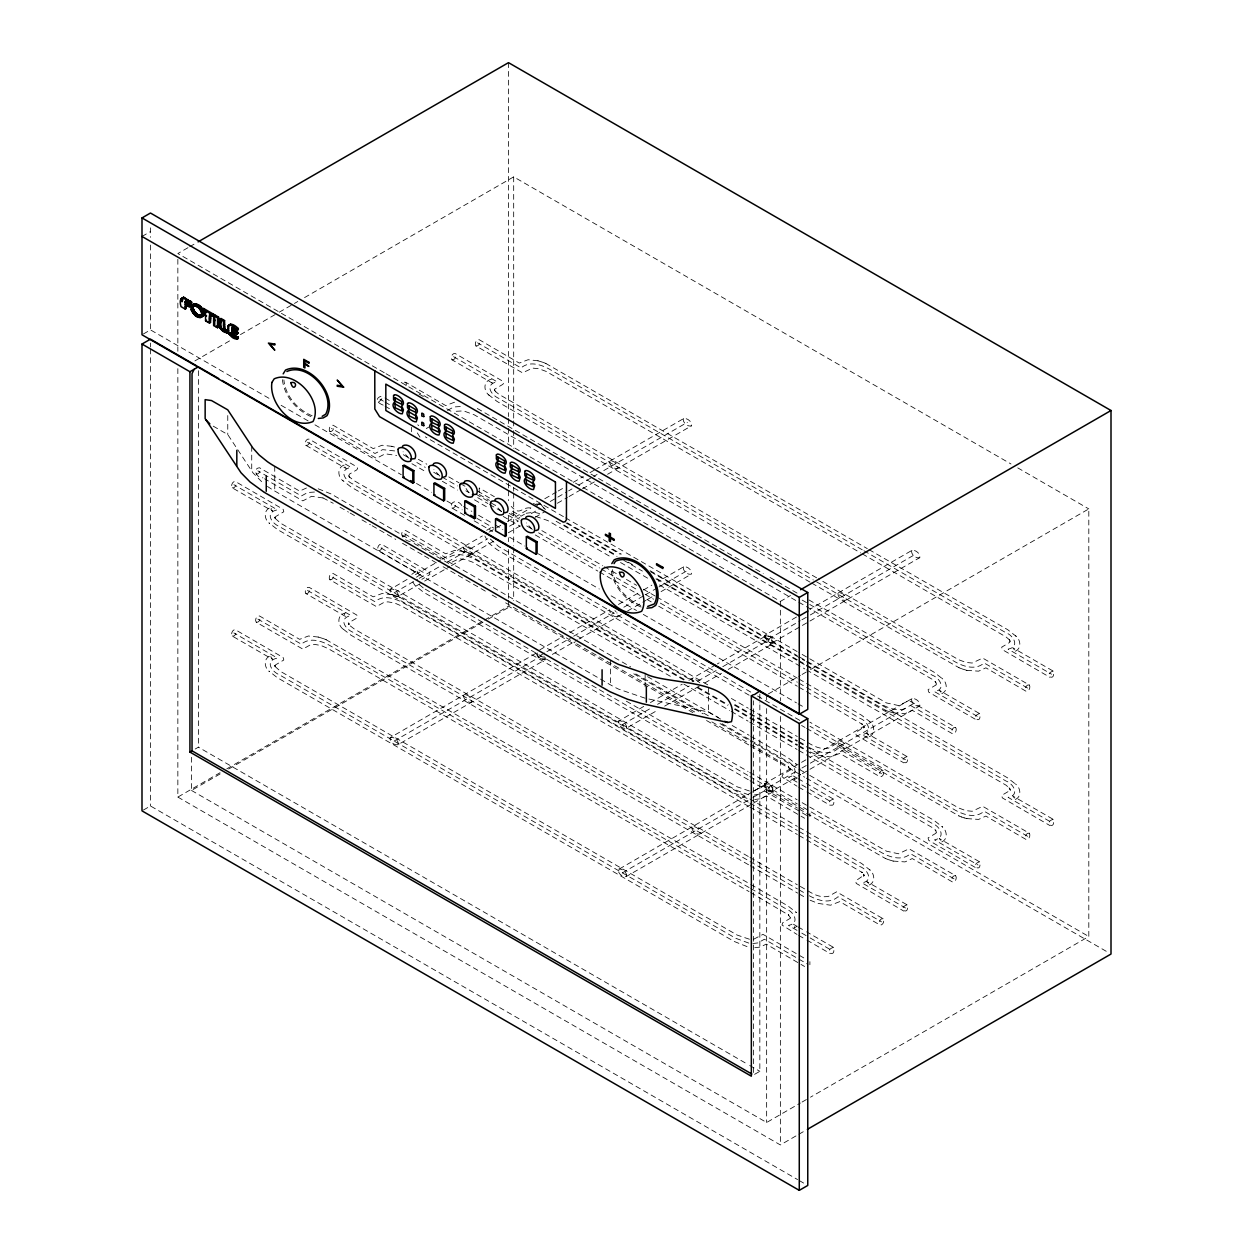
<?xml version="1.0" encoding="UTF-8"?>
<svg xmlns="http://www.w3.org/2000/svg" width="1253" height="1253" viewBox="0 0 1253 1253"><rect width="100%" height="100%" fill="white"/><g stroke="black" fill="none" stroke-linecap="round" stroke-linejoin="round"><path stroke-width="0.75" stroke-dasharray="5 3.75" d="M537.13 652.829L537.568 655.429L540.2 658.389M411.344 427.336L411.564 431.737M405.972 385.72C407.82 382.463 403.497 380.442 402.354 384.076M809.892 816.502L809.892 813.416M809.892 964.732L809.892 961.646M479.21 492.304L479.21 487.95L494.371 496.689M411.798 574.36L417.719 569.943L417.061 572.167L418.768 573.858L378.359 550.537C376.573 548.454 378.704 543.426 381.617 544.288L429.231 571.994L429.904 574.454L421.838 579.356M416.45 577.179L423.483 572.511L379.988 547.404M407.084 579.434L389.918 589.599C389.605 593.358 394.194 597.352 397.874 596.538L422.981 582.05M397.874 596.538L398.313 596.036C398.642 592.262 394.037 588.284 390.356 589.098M536.002 504.051L540.2 504.192L545.525 509.454M537.13 504.599L539.15 503.894M535.892 653.314L389.918 737.829C389.605 741.604 394.194 745.582 397.874 744.768L545.102 659.783L545.525 657.684M683.652 418.565L683.214 419.066C682.901 422.841 687.49 426.819 691.186 426.004L691.625 425.503C691.938 421.744 687.349 417.75 683.652 418.565L596.663 468.794M397.874 744.768L398.313 744.282C398.642 740.507 394.037 736.513 390.356 737.344M683.652 566.81L683.214 567.296C682.901 571.07 687.49 575.049 691.186 574.234L691.625 573.749C691.938 569.974 687.349 565.996 683.652 566.81L658.561 581.298M643.744 706.41L618.215 721.399C617.901 725.174 622.49 729.152 626.171 728.338L657.966 709.997M626.171 728.338L626.61 727.852C626.923 724.077 622.334 720.083 618.653 720.898M796.516 617.009L764.737 635.365L765.426 639.5L770.752 643.259M765.865 635.913L765.426 637.996L767.447 641.05L771.801 643.556L773.821 642.852C774.166 639.093 769.514 635.083 765.865 635.913L717.342 663.918M770.673 643.008L772.85 641.599L769.624 636.759M752.473 791.88L618.215 869.629C617.901 873.404 622.49 877.398 626.171 876.583L751.643 804.144M911.949 550.38L911.511 550.866C911.197 554.64 915.786 558.619 919.483 557.804L919.921 557.319C920.235 553.544 915.645 549.55 911.949 550.38L809.908 609.287M626.171 876.583L626.61 876.082C626.923 872.307 622.334 868.329 618.653 869.143M764.737 783.611L764.299 784.096C764.048 788.341 769.42 792.256 773.399 791.583L773.821 791.097C774.072 786.853 768.7 782.937 764.737 783.611L799.868 763.328M772.271 791.035L772.694 790.549C773.07 787.26 769.232 783.203 765.865 784.143L765.426 784.644C765.05 787.933 768.903 791.99 772.271 791.035L800.698 774.62M911.949 698.61L911.511 699.111C911.197 702.87 915.786 706.864 919.483 706.05L919.921 705.549C920.235 701.774 915.645 697.796 911.949 698.61L809.908 757.532M486.697 530.301L491.333 527.45L490.659 529.674L492.382 531.366L472.177 519.697M141.996 236.457L150.47 231.554M187.981 247.702L177.848 253.545L384.342 372.752M189.657 246.731L196.408 242.831M143.406 333.971L150.47 329.884L270.946 399.441M194.904 360.911L232.009 339.485M240.435 334.614L277.555 313.187M279.231 312.216L292.732 304.432M294.424 303.445L297.791 301.503M304.542 297.603L513.683 176.861L1010.999 463.986M447.462 410.436L453.696 406.99L460.556 406.505M426.271 428.557L429.231 426.85M544.804 498.725L556.52 491.975M558.18 491.004L563.208 488.106M573.247 482.311L583.287 476.516M589.975 472.647L594.987 469.75M415.448 574.61L440.539 560.122M442.215 559.151L482.358 535.971M489.046 532.118L500.761 525.352M507.449 521.483L530.88 507.966M524.443 514.231L521.076 516.173L511.036 510.378M550.239 501.482L566.967 491.818M568.643 490.863L571.994 488.921M578.682 485.068L592.058 477.346M593.734 476.375L597.086 474.448M603.774 470.58L687.427 422.292M394.115 592.81L417.531 579.293M419.207 578.322L440.962 565.776M447.65 561.908L487.793 538.727M509.548 526.182L517.912 521.342M531.288 513.62L539.651 508.796M557.35 503.267L567.39 497.472M569.066 496.517L580.781 489.751M582.441 488.78L597.509 480.087M607.548 474.292L691.186 426.004M424.642 581.079L449.749 566.591M451.409 565.636L494.904 540.513M508.295 532.791L523.347 524.099M535.062 517.332L545.102 511.537M195.217 749.012L198.397 747.18L747.994 1064.486M143.406 810.049L150.47 805.977L797.597 1179.59M177.848 368.664L177.848 797.08L220.027 772.725M226.777 768.841L508.499 606.186L692.972 712.691M191.521 757.266L191.521 790.455L220.199 773.9M228.641 769.029L486.697 620.031M488.388 619.06L510.316 606.405M539.792 649.868L563.208 636.352M569.896 632.483L609.616 609.788C609.287 613.563 613.892 617.557 617.572 616.742L616.883 612.607M618.418 604.479L641.834 590.946M643.509 589.991L651.873 585.151M540.2 655.523L545.227 652.625M546.903 651.654L571.994 637.166M573.67 636.195L613.813 613.015M623.853 607.219L643.917 595.629M645.593 594.674L657.308 587.908M658.984 586.937L687.427 570.522M394.115 741.056L541.327 656.055M552.338 654.411L577.429 639.923M579.105 638.952L625.936 611.903M627.612 610.947L646.015 600.312M647.691 599.357L654.379 595.488M661.067 591.62L691.186 574.234M386.034 373.723L780.368 601.409L790.486 595.551M650.432 702.557L682.212 684.201M688.915 680.332L715.667 664.889M768.496 639.077L800.291 620.736M801.951 619.765L808.655 615.912M810.331 614.941L915.708 554.092M622.412 724.626L650.855 708.196M657.543 704.343L689.322 685.986M697.686 681.162L716.089 670.543M722.793 666.674L769.624 639.625M772.271 642.805L800.698 626.39M802.374 625.419L919.483 557.804M664.654 706.128L699.785 685.845M704.797 682.948L721.54 673.284M728.228 669.431L773.399 643.353M768.34 693.927L800.385 675.43M802.077 674.459L808.827 670.559M810.503 669.588L1088.81 508.906L1088.81 936.508L810.503 1097.174M801.544 762.357L808.232 758.488M754.149 790.909L765.865 784.143M768.496 787.323L800.291 768.966M801.951 768.011L808.655 764.142M810.331 763.171L915.708 702.322M622.412 872.855L751.22 798.49M752.896 797.519L769.624 787.871M802.374 773.649L919.483 706.05M753.319 803.173L773.399 791.583M797.284 777.925L794.167 779.726L794.825 777.502L793.102 775.811L796.469 777.753M797.284 926.155L794.167 927.956L794.825 925.732L793.102 924.041L796.469 925.983M759.835 704.875L759.835 1071.315L753.476 1074.98L753.476 700.74M191.521 790.455L766.648 1122.5L800.385 1103.032M802.077 1102.045L808.827 1098.161M177.848 797.08L780.368 1144.944L797.237 1135.202M798.928 1134.231L805.679 1130.331M456.217 411.266L463.688 410.906L474.26 414.837L797.112 601.236M526.119 513.26L534.17 512.242L542.956 514.388M905.042 708.618C897.305 711.626 888.706 708.07 881.767 704.484L798.913 656.635M758.958 794.151L752.881 795.31M545.102 659.783L540.2 658.608M764.737 635.365L769.624 636.54M306.468 487.997L299.608 491.098L259.512 467.745C252.245 468.371 256.285 478.176 262.911 477.832M753.789 790.909L762.967 786.101L804.536 810.111M753.789 939.155L762.967 934.346L804.536 958.341M454.526 402.213L445.692 405.565L405.612 382.196M530.332 507.919C520.919 506.979 520.261 516.361 511.208 506.416M754.745 799.492L760.618 798.756L766.194 795.874L804.598 818.256M752.881 943.54L757.767 942.929L764.424 939.233L807.903 964.34M754.745 947.738L760.618 947.002L766.194 944.104L804.598 966.502M314.472 492.037L307.611 492.523L301.378 495.969L257.883 470.862M535.626 516.408L547.859 520.575L612.106 557.663M749.451 791.003L737.203 786.837L280.813 523.347L274.767 518.022L274.908 517.238L275.237 518.836L275.472 516.69L283.804 511.757L283.147 509.298L235.533 481.591C232.619 480.729 230.489 485.741 232.275 487.84L272.684 511.161L270.961 509.47L271.635 507.246C263.24 509.078 263.725 519.196 269.614 523.503M749.451 939.233L737.203 935.083L280.813 671.577L274.767 666.251L274.908 665.468L275.237 667.082L275.472 664.936L283.804 660.002L283.147 657.527L235.533 629.82C232.619 628.975 230.489 633.987 232.275 636.07L272.684 659.407L270.742 656.87L271.635 655.491C263.24 657.308 263.725 667.426 269.614 671.733M538.054 360.801L528.139 359.721L519.29 363.072L479.21 339.704C476.297 338.843 474.167 343.87 475.952 345.953L522.517 372.83L532.588 368.1L538.868 368.742L546.12 371.405L860.576 552.886M391.97 446.334L382.055 445.254L373.206 448.605L333.126 425.237C330.212 424.391 328.082 429.403 329.868 431.486L376.433 458.363L385.188 453.805L396.637 455.45M464.44 551.539L454.526 550.459L445.692 553.795L405.612 530.442C396.982 531.883 404.327 541.609 410.671 541.484M966.721 670.339L978.609 671.169L985.892 667.833L1025.972 691.202C1028.885 692.048 1031.015 687.036 1029.23 684.952L982.665 658.076L972.187 663.041L965.891 662.398L958.655 659.736L818.303 578.776M391.97 594.58L382.055 593.499L373.206 596.835L333.126 573.482C330.212 572.621 328.082 577.633 329.868 579.732L376.433 606.609L384.06 602.333L387.944 601.847L394.742 603.053L401.774 606.107L748.292 806.18M893.107 712.832L904.995 713.662L912.278 710.326L952.358 733.694C955.272 734.556 957.402 729.528 955.616 727.445L909.051 700.568L898.573 705.549L886.529 702.949L798.787 652.5M318.356 637.072L308.442 635.991L299.608 639.343L259.512 615.975C256.614 615.113 254.484 620.141 256.27 622.224L302.819 649.101L310.446 644.825L314.346 644.34L321.144 645.546L328.176 648.615L749.059 891.603M966.721 818.585L978.609 819.415L985.892 816.079L1025.972 839.432C1028.885 840.293 1031.015 835.281 1029.23 833.182L982.665 806.305L972.187 811.286L965.891 810.644L958.655 807.981L809.845 722.135M748.808 794.872L735.683 790.016L279.09 526.401C271.478 523.127 264.54 512.508 277.383 509.814L233.904 484.707M893.107 861.077L904.995 861.907L912.278 858.571L952.358 881.924C955.272 882.785 957.402 877.773 955.616 875.69L909.051 848.798L898.573 853.779L886.529 851.194L798.787 800.745M748.808 943.102L735.683 938.262L279.09 674.647C271.478 671.373 264.54 660.754 277.383 658.06L233.904 632.953M648.866 699.017L708.399 712.049L721.336 719.52M394.491 447.039L391.797 446.287M394.491 595.269L397.185 596.193M810.127 751.972L818.115 755.183M961.49 816.956L964.199 817.88M810.127 900.218L818.115 903.413M645.138 698.203L618.59 689.134A111.063 64.122 0 0 1 610.556 684.921L274.736 491.035A111.063 64.122 0 0 1 267.437 486.399M747.023 798.38L734.164 793.196L277.367 529.471L268.941 522.846M747.023 946.61L734.164 941.442L277.367 677.716L268.941 671.075M537.882 360.754L543.285 362.415M394.617 450.923L382.635 449.655L374.976 453.476L331.497 428.369M318.184 488.795L331.215 494.011L630.682 666.894M966.893 670.386L961.49 668.726M464.268 551.492L469.671 553.153M893.279 712.879L887.876 711.218M391.797 594.533L394.523 595.285M818.068 755.167L830.551 756.953L839.792 753.382L879.888 776.735C882.785 777.596 884.916 772.568 883.13 770.485L836.581 743.609L828.531 748.119C817.05 750.312 809.093 742.716 798.975 737.516M318.184 637.025L323.587 638.685M964.152 817.864L966.893 818.616M893.279 861.124L887.876 859.464M818.068 903.413L830.551 905.199L839.792 901.612L879.888 924.965C882.785 925.826 884.916 920.814 883.13 918.731L836.581 891.838L828.531 896.365C816.831 898.464 809.422 891.087 798.975 885.746M323.023 497.958L311.59 496.298L302.819 500.871L264.571 478.787M545.728 363.401L867.295 548.626M811.74 583.115L959.046 667.739M799.038 660.77L885.432 710.232M472.115 554.139L693.864 681.742M806.666 728.416L959.046 815.985M399.644 597.18L748.276 798.036M799.038 809.015L885.432 858.477M326.031 639.672L749.106 883.506M543.191 362.383L545.963 363.495M958.811 667.645L961.584 668.757M885.213 710.153L887.985 711.265M469.577 553.106L472.35 554.218M322.929 497.911L333.235 503.299M958.811 815.891L961.584 817.003M397.091 596.146L399.864 597.258M885.213 858.383L887.985 859.495M323.493 638.654L326.266 639.766M475.952 345.953C478.865 346.815 480.995 341.787 479.21 339.704M816.611 577.805L498.882 394.303L495.201 391.249L495.875 391.907L494.387 389.103L494.935 390.811L494.606 389.197L502.845 384.358L503.737 382.964L502.845 381.257L455.231 353.55C452.317 352.688 450.187 357.716 451.973 359.799L492.382 383.136L490.659 381.445L491.333 379.22C482.938 381.037 483.423 391.155 489.296 395.462M451.973 359.799C454.886 360.66 457.016 355.648 455.231 353.55M1053.209 671.107C1042.559 674.114 1055.934 683.198 1053.209 671.107L1012.8 647.77L1014.758 650.307L1013.865 651.685C1021.994 649.743 1021.101 639.829 1015.463 635.678M1029.23 684.952C1026.317 684.091 1024.187 689.103 1025.972 691.202M378.359 402.291C392.064 390.717 366.252 398.47 383.418 405.22M979.611 713.599C968.945 716.606 982.321 725.691 979.611 713.599L939.202 690.262L940.925 691.954L940.251 694.178C948.396 692.251 947.503 682.321 941.864 678.171M329.868 431.486C332.781 432.348 334.911 427.336 333.126 425.237M955.616 727.445C952.703 726.583 950.573 731.611 952.358 733.694M461.871 505.632C458.206 499.195 449.013 501.122 451.973 508.045L465.443 515.813M707.71 684.811L354.427 480.854L349.117 476.782L349.791 477.44L348.303 474.636L348.851 476.344L349.368 474.151L356.745 469.891L357.638 468.497L356.745 466.805L309.131 439.098C306.233 438.237 304.103 443.249 305.889 445.332L346.298 468.669L344.34 466.132L345.233 464.753C336.853 466.57 337.339 476.704 343.212 481.011M451.973 508.045C454.886 508.89 457.016 503.878 455.231 501.795M305.889 445.332C308.786 446.193 310.916 441.181 309.131 439.098M1053.209 819.337C1042.559 822.36 1055.934 831.428 1053.209 819.337L1012.8 796.015L1014.758 798.537L1013.865 799.931C1021.994 797.989 1021.101 788.059 1015.463 783.908M907.125 756.64C896.459 759.647 909.85 768.731 907.125 756.64L866.716 733.303L868.439 734.994L867.765 737.218C875.91 735.292 875.017 725.362 869.378 721.211M402.354 536.691C405.267 537.537 407.397 532.525 405.612 530.442M256.27 473.979C259.167 474.84 261.297 469.828 259.512 467.745M1029.23 833.182C1026.317 832.337 1024.187 837.349 1025.972 839.432M883.13 770.485C880.232 769.624 878.102 774.652 879.888 776.735M378.359 550.537C381.272 551.398 383.402 546.371 381.617 544.288M232.275 487.84C235.188 488.686 237.318 483.674 235.533 481.591M979.611 861.829C968.945 864.852 982.321 873.921 979.611 861.829L939.202 838.508L940.925 840.199L940.251 842.423C948.396 840.481 947.503 830.551 941.864 826.4M833.511 799.132C822.861 802.155 836.237 811.224 833.511 799.132L806.572 783.579M329.868 579.732C332.781 580.578 334.911 575.566 333.126 573.482M955.616 875.69C952.703 874.829 950.573 879.841 952.358 881.924M748.276 856.472L354.427 629.084L349.117 625.028L349.791 625.686L348.303 622.882L348.851 624.589L349.368 622.396L356.745 618.121L357.638 616.742L356.745 615.035L309.131 587.328C306.233 586.467 304.103 591.494 305.889 593.577L346.298 616.899L344.34 614.377L345.233 612.983C336.853 614.816 337.339 624.934 343.212 629.241M305.889 593.577C308.786 594.439 310.916 589.411 309.131 587.328M907.125 904.87C896.459 907.892 909.85 916.961 907.125 904.87L866.716 881.548L868.439 883.24L867.765 885.464C875.91 883.522 875.017 873.592 869.378 869.457M256.27 622.224C259.167 623.086 261.297 618.058 259.512 615.975M883.13 918.731C880.232 917.869 878.102 922.881 879.888 924.965M232.275 636.07C235.188 636.931 237.318 631.919 235.533 629.82M833.511 947.378C822.861 950.385 836.237 959.469 833.511 947.378L806.572 931.825M312.122 415.745C297.556 409.794 285.339 395.87 283.883 379.894M310.963 416.591C296.115 410.029 283.836 395.478 282.348 379.001M640.769 605.481C626.187 599.545 613.97 585.605 612.529 569.629M641.16 607.047C625.592 600.704 612.545 585.824 610.994 568.737M539.072 503.643L541.327 504.74M809.297 747.524C817.864 752.27 829.721 755.966 838.022 748.511L881.517 773.618M809.297 895.754C817.864 900.5 829.721 904.196 838.022 896.741L881.517 921.848M1017.765 467.886L1088.81 508.906M868.987 549.613L1007.71 629.695L1016.136 636.336M862.236 549.785L549.394 369.149C540.951 364.545 529.314 360.723 521.076 367.928L477.581 342.821M863.928 550.756L1005.987 632.765C1013.364 635.318 1020.24 646.955 1008.101 649.117L1051.58 674.224M862.268 553.857L1005.877 636.837L1009.558 639.891L1008.9 639.234L1010.388 642.037L1009.84 640.33L1009.605 642.476L1001.68 647.174L1002.337 649.634L1049.967 677.34M453.602 356.682L497.081 381.789C484.238 384.483 491.176 395.102 498.788 398.376L813.322 579.967M1027.601 688.069L984.122 662.962C975.805 670.418 963.964 666.737 955.381 661.991L815.014 580.953M810.049 582.144L497.065 401.446L488.639 394.805M477.315 408.478L741.228 560.843M748.01 564.758L763.234 573.545M770 577.461L798.756 594.063M808.905 599.921L934.096 672.203L942.522 678.828M802.171 600.093L932.373 675.257C939.766 677.826 946.626 689.448 934.487 691.609L977.982 716.716M798.803 602.207L932.279 679.33L935.96 682.384L935.286 681.726L936.774 684.53L936.226 682.822L936.007 684.984L928.066 689.667L928.739 692.142L976.353 719.848M419.035 394.022L425.722 397.874M384.937 397.968L391.594 401.806M379.988 399.174L383.34 401.101M385.016 402.072L391.703 405.941M910.508 705.47L953.987 730.577M385.094 406.191L391.829 410.076M430.28 439.756L563.819 516.847M565.51 517.834L797.096 651.529M533.402 503.361L538.477 506.29M567.233 522.877L621.347 554.124M650.088 570.726L797.221 655.664M566.137 523.002L620.282 554.265M650.73 571.838L804.692 660.723M806.384 661.709L1007.71 777.941L1016.136 784.566M563.881 525.007L616.319 555.283M628.16 562.127L634.926 566.027M656.932 578.729L797.347 659.798M556.16 521.295L617.04 556.442M623.806 560.357L642.397 571.086M655.93 578.902L804.739 664.826M806.431 665.797L1005.987 781.011C1013.364 783.564 1020.24 795.185 1008.101 797.362L1051.58 822.454M620.548 562.534L647.597 578.15M659.423 584.979L804.802 668.914M806.493 669.885L1005.877 785.083L1009.558 788.137L1008.9 787.479L1010.388 790.283L1009.84 788.576L1009.605 790.721L1001.68 795.42L1002.337 797.879L1049.967 825.586M477.581 491.066L490.972 498.788M418.361 459.334L426.819 464.205M448.809 476.907L458.974 482.765M460.665 483.752L467.432 487.652M479.272 494.496L489.422 500.354M511.412 513.057L519.87 517.928M541.86 530.63L602.771 565.792M604.463 566.779L616.304 573.608M626.453 579.466L636.602 585.323M643.384 589.239L655.225 596.068M656.917 597.054L797.331 678.124M799.022 679.095L861.625 715.244L870.036 721.869M475.952 494.183L489.265 501.873M490.925 502.829L497.582 506.666M509.219 513.385L519.196 519.149M403.309 454.698L408.384 457.627M416.826 462.498L425.284 467.385M433.742 472.271L440.508 476.171M442.199 477.158L457.423 485.945M465.865 490.816L469.249 492.774M477.706 497.66L487.856 503.518M489.547 504.489L501.388 511.318M508.154 515.234L518.303 521.091M526.746 525.962L531.82 528.891M538.586 532.807L599.467 567.954M601.158 568.925L636.665 589.427M645.123 594.314L653.58 599.2M660.347 603.1L797.331 682.18M799.022 683.151L859.887 718.298C867.28 720.867 874.155 732.488 862.017 734.65L905.496 759.757M411.924 463.735L425.44 471.535M442.34 481.293L457.564 490.08M474.464 499.837L487.981 507.653M503.205 516.424L520.105 526.182M535.313 534.968L597.853 571.086M599.545 572.057L640.111 595.473M646.877 599.388L651.952 602.317M658.702 606.217L797.315 686.237M799.007 687.208L862.424 724.391L861.813 723.795L864.288 727.57L863.756 725.863L863.521 728.024L864.241 726.74L855.595 732.707L856.253 735.182L903.867 762.889M463.532 506.588L471.848 511.396M478.505 515.234L493.463 523.879M495.139 524.835L502.845 529.502M281.095 405.299L308.175 420.93M314.942 424.845L401.258 474.683M416.497 483.47L431.721 492.272M446.961 501.059L462.185 509.861M477.017 518.429L493.745 528.093M509.579 537.208L524.803 546.01M538.351 553.826L599.279 589.004M611.119 595.848L636.508 610.493M643.275 614.409L796.485 702.855M798.083 703.794L804.536 707.506M1027.601 836.315L984.122 811.208C975.805 818.663 963.964 814.967 955.381 810.221L809.939 726.254M750.751 692.079L498.788 546.606L490.377 539.041M757.517 695.995L799.806 720.397M749.137 695.211L497.065 549.675L488.639 543.05L484.88 536.018M801.591 725.487L804.974 727.445M307.502 442.215L350.997 467.322C338.138 470.016 345.092 480.635 352.704 483.909L694.303 681.131M731.376 698.469L748.276 708.227M749.967 709.214L797.3 736.529M734.884 704.562L748.417 712.377M750.108 713.349L797.456 740.695M799.148 741.666L804.222 744.595M734.462 705.173L748.01 712.988M749.701 713.975L797.065 741.322M798.756 742.293L934.096 820.433L942.522 827.058M684.263 679.392L350.965 486.978L342.555 480.353M697.796 687.208L728.244 704.797M735.01 708.697L748.542 716.512M750.249 717.499L797.613 744.846M799.304 745.817L804.379 748.746M683.793 679.987L475.78 559.887C467.353 555.267 455.7 551.445 447.462 558.666L403.983 533.559M697.31 687.787L727.758 705.361M734.524 709.276L748.041 717.076M749.733 718.063L797.096 745.394M798.787 746.365L932.373 823.503C939.766 826.056 946.626 837.677 934.487 839.855L977.982 864.962M670.339 676.275L472.522 562.127L465.27 559.464L458.974 558.822L448.919 563.568L412.331 542.439M683.856 684.091L729.497 710.435M731.188 711.406L748.088 721.164M749.78 722.151L797.112 749.466M798.803 750.453L932.279 827.575L935.96 830.629L935.286 829.972L936.774 832.775L936.226 831.068L936.007 833.214L928.066 837.912L928.739 840.371L976.353 868.078M647.597 676.667L718.642 717.687M732.191 725.503L749.106 735.276M750.798 736.247L788.012 757.736L796.438 764.361L795.765 763.703M213.214 426.145L227.764 434.556L252.949 472.804L263.083 483.125M635.788 673.91L708.493 715.886M722.026 723.701L749.09 739.317M750.782 740.304L786.289 760.806C793.666 763.359 800.542 774.981 788.403 777.158L800.119 783.908M633.783 673.801L703.137 713.834M720.052 723.607L752.192 742.152M753.883 743.139L808.013 774.385M809.704 775.356L1088.81 936.508M340.002 507.199L348.459 512.085M350.151 513.057L355.21 515.985M361.976 519.885L370.434 524.772M372.125 525.743L395.776 539.401M402.542 543.316L422.825 555.016M424.516 556.003L436.357 562.832M443.108 566.732L485.365 591.134M492.131 595.034L498.898 598.934M505.648 602.85L574.955 642.852M576.646 643.823L696.668 713.114M711.876 721.9L749.059 743.374M750.751 744.345L788.81 766.899L788.215 766.288L790.69 770.078L790.142 768.371L790.471 769.968L782.655 774.589L781.982 776.813L797.002 786.179M706.52 720.506L748.824 744.94M750.516 745.911L804.677 777.189M806.368 778.16L1107.621 952.092M798.161 778.724L804.896 782.608M801.779 784.879L808.483 788.748M810.143 789.703L831.898 802.265M798.678 787.135L805.319 790.988M806.979 791.943L830.269 805.381M953.987 878.807L910.508 853.7C902.191 861.156 890.35 857.459 881.767 852.713L798.913 804.88M626.359 701.194L748.072 771.472M749.764 772.443L797.096 799.759M425.174 589.114L748.182 775.591M749.874 776.562L797.221 803.893M748.276 779.711L423.451 592.168L415.041 585.543L411.564 579.967M749.967 780.682L797.347 808.044M764.424 791.003L807.903 816.11M749.967 799.007L797.331 826.353M799.022 827.34L861.625 863.474L870.036 870.099M748.276 802.108L403.309 602.928C394.867 598.308 383.23 594.502 374.976 601.706L331.497 576.599M749.967 803.079L797.331 830.426M799.022 831.397L859.887 866.543C867.28 869.096 874.155 880.718 862.017 882.895L905.496 908.002M749.983 807.151L797.315 834.482M799.007 835.453L862.424 872.636L861.813 872.041L864.288 875.816L863.756 874.108L863.521 876.254L864.241 874.97L855.595 880.953L856.253 883.412L903.867 911.119M307.502 590.445L350.997 615.552C338.138 618.246 345.092 628.881 352.704 632.154L748.417 860.607M749.967 857.444L797.3 884.775M750.108 861.594L797.456 888.925M799.148 889.896L804.222 892.825M748.542 864.758L350.965 635.208L342.555 628.583M750.249 865.729L797.613 893.076M799.304 894.062L804.379 896.991M750.798 884.493L788.012 905.982L796.438 912.607L795.765 911.949M749.09 887.563L329.696 645.436C321.254 640.816 309.616 636.994 301.378 644.199L257.883 619.107M750.782 888.534L786.289 909.036C793.666 911.604 800.542 923.226 788.403 925.387L800.119 932.154M750.751 892.59L788.81 915.129L788.215 914.533L790.69 918.308L790.142 916.601L790.471 918.214L782.655 922.819L781.982 925.043L797.002 934.425M798.161 926.954L804.896 930.854M801.779 933.109L808.483 936.978M810.143 937.949L831.898 950.494M798.678 935.38L805.319 939.217M806.979 940.173L830.269 953.611M749.686 1065.457L759.835 1071.315M799.289 1180.561L804.363 1183.505M425.284 436.796L426.913 437.798M532.259 529.455L526.323 522.955M501.451 511.678L495.515 505.163M439.819 476.093L433.898 469.593M409.011 458.316L403.09 451.8M423.263 587.923L418.643 584.086M417.719 424.798L418.768 425.628M541.327 504.943L544.413 508.906M614.941 610.681L615.99 611.605M468.857 492.648L464.017 485.491M419.974 437.156L416.027 430.938M699.785 682.76L693.849 678.202L691.813 678.907L692.251 681.491M543.974 656.149L544.413 658.733L541.327 659.156L538.038 656.932L535.861 653.001M780.368 601.409L780.368 700.975M780.368 716.512L780.368 1144.944M766.648 694.898L766.648 700.756M766.648 708.571L766.648 1122.5M759.835 694.021L759.835 702.917M708.399 687.333L708.399 712.049M645.138 673.503L645.138 686.801M610.556 660.221L610.556 684.921M513.683 176.861L513.683 418.972M513.683 420.914L513.683 428.73M513.683 430.687L513.683 448.261M513.683 487.307L513.683 491.207M513.683 493.165L513.683 545.885M513.683 547.827L513.683 600.547M508.499 62.65L508.499 416.529M508.499 418.486L508.499 426.318M508.499 428.26L508.499 443.907M508.499 483.016L508.499 488.874M508.499 490.831L508.499 500.605M508.499 516.252L508.499 524.067M508.499 537.756L508.499 541.672M508.499 549.487L508.499 598.37M508.499 600.328L508.499 606.186M274.736 466.335L274.736 491.035M251.728 446.366L251.728 471.065M227.764 415.542L227.764 434.556M198.397 370.716L198.397 747.18M177.848 259.308L177.848 351.263M150.47 227.842L150.47 237.334M150.47 245.055L150.47 329.884M150.47 343.056L150.47 346.971M150.47 348.914L150.47 805.977M463.516 547.091C463.203 550.866 467.792 554.86 471.488 554.045L471.927 553.544C472.24 549.769 467.651 545.791 463.955 546.606L463.516 547.091M463.516 695.337C463.203 699.111 467.792 703.09 471.488 702.275L471.927 701.774C472.24 698.015 467.651 694.021 463.955 694.835L463.516 695.337M609.616 461.558C609.287 465.333 613.892 469.311 617.572 468.497L618.011 468.011C618.324 464.236 613.735 460.243 610.039 461.057L609.616 461.558M691.813 827.137C691.499 830.911 696.088 834.89 699.785 834.075L700.223 833.59C700.537 829.815 695.948 825.837 692.251 826.651L691.813 827.137M837.912 593.358C837.584 597.133 842.188 601.127 845.869 600.312L846.308 599.811C846.621 596.036 842.032 592.058 838.335 592.873L837.912 593.358M837.912 741.604C837.584 745.378 842.188 749.357 845.869 748.542L846.308 748.057C846.621 744.282 842.032 740.288 838.335 741.103L837.912 741.604M274.861 517.959L274.689 517.144L274.861 517.99M274.861 666.204L274.689 665.374L274.861 666.22"/><path stroke-width="1.5" d="M209.439 323.055C208.17 313.579 211.914 308.692 210.488 322.444L209.439 323.055L205.555 320.815L205.555 312.169L203.033 310.681L205.116 310.697L204.067 311.308M187.308 300.548C180.777 301.503 195.891 302.866 190.503 302.756C184.927 296.773 177.863 295.285 181.027 306.64L185.209 309.068L186.274 308.457L186.274 303.868L185.209 304.479L185.209 309.068M182.092 301.769L183.424 297.337L191.599 302.239M237.287 339.124L238.321 337.637L237.287 339.124C225.117 338.921 224.177 314.785 238.336 328.521L238.305 329.429M198.647 316.195C207.935 319.703 202.986 304.918 196.862 304.338C190.456 302.521 191.067 310.634 185.209 303.101L185.366 301.3M237.287 338.467L232.04 334.614L231.868 331.418C232.212 335.914 241.14 331.591 236.723 334.097M224.773 328.725L224.569 320.58L220.982 318.513L219.917 319.123C216.471 324.59 222.971 335.318 228.453 331.935C226.213 333.063 223.332 327.8 223.817 329.633M236.942 333.94L231.899 330.072C231.038 324.245 236.441 332.625 238.336 329.273M192.101 308.175C194.982 299.749 207.685 316.837 198.178 315.881C194.403 314.362 190.205 309.319 193.604 306.014C198.256 302.255 200.825 312.592 204.208 310.149M197.473 306.985C199.493 305.748 192.899 303.038 191.38 305.45C189.72 308.489 192.116 311.981 194.121 314.205C198.694 321.332 206.98 315.255 201.185 308.88M229.925 324.449L228.077 326.657M463.782 483.752L464.706 481.199C471.144 478.27 479.758 488.059 476.563 494.215L472.412 494.7M227.341 333.047L228.375 331.622L227.185 332.061M237.256 330.04L238.336 328.521M202.563 309.084L212.665 314.91L212.258 316.022L213.715 315.286L213.715 314.299L203.628 308.473L202.563 309.084L202.97 310.634M283.162 373.88L285.559 370.042C308.113 359.799 338.232 394.084 327.064 415.636L323.258 417.907L318.293 418.471M402.401 446.71L403.09 445.614C409.527 442.701 418.126 452.49 414.947 458.645L410.78 459.115M433.209 464.503L433.898 463.406C440.336 460.477 448.95 470.282 445.755 476.438L443.249 477.252M494.825 500.088L495.515 498.992C501.952 496.063 510.566 505.852 507.371 512.007L504.865 512.822M525.634 517.865L526.323 516.769C532.776 513.84 541.374 523.644 538.179 529.8L535.673 530.614M611.809 563.615L614.205 559.793C636.759 549.534 666.878 583.835 655.711 605.371L651.905 607.642L646.94 608.222M614.033 563.631L615.521 561.25C636.634 551.649 664.842 583.757 654.379 603.915L647.723 606.405M193.15 307.565C193.385 311.433 198.569 317.573 202.406 314.613M754.416 694.616L759.835 690.967M194.152 369.275L192.038 373.582L192.038 750.845L751.784 1074.009M286.89 371.499C307.987 361.913 336.196 394.006 325.733 414.179L322.178 416.309M141.996 217.928L150.47 213.026L807.762 592.512L807.762 709.37L799.273 714.257L141.996 334.786L141.996 217.928L799.273 597.399L807.762 592.512M198.099 241.86L508.499 62.65L1111.004 410.514L1111.004 954.05L807.355 1129.36M181.45 298.465L183.424 297.337M181.325 298.731L183.69 297.368M181.215 299.169L182.265 298.559M182.828 298.01L184.097 297.462M183.251 298.167L184.316 297.556M181.121 299.639L182.186 299.028M181.09 300.14L182.139 299.514M184.16 298.59L185.225 297.979M181.058 301.519L182.108 300.908M185.381 299.248L186.446 298.637M187.01 300.187L188.06 299.577M185.24 301.722L187.167 300.516M185.209 302.051L187.464 300.61M186.556 301.284L187.778 300.751M185.209 303.101L186.885 300.469M189.203 301.503L190.252 300.892M188.498 302.333L190.66 301.143M189.986 302.051L191.176 301.55M190.174 302.208L191.38 301.785M190.44 302.599L191.458 301.895M187.527 304.526L188.592 303.915L190.754 305.403L190.362 306.202M189.97 303.163L191.537 302.036M185.209 306.766L186.274 306.155M185.209 304.479L187.621 305.873L188.686 305.262L186.274 303.868M188.937 305.387L189.986 304.777M189.125 305.528L190.378 305.059M190.613 305.246L189.516 305.826L190.785 305.434M189.829 306.249L190.832 305.528L189.172 306.75L187.621 305.873M191.584 305.215L193.745 303.978M191.208 305.716L192.445 304.839M193.009 304.526L194.434 303.868M189.172 306.75L192.116 305.403M193.745 304.479L194.795 303.868M194.121 304.51L195.186 303.899M194.528 304.573L195.593 303.946M194.951 304.667L196.001 304.056M192.711 306.452L194.638 305.34M195.374 304.792L196.439 304.181M192.414 306.844L193.604 306.014M193.839 305.889L195.17 305.246M195.813 304.949L196.862 304.338M192.21 307.314L193.354 306.452M194.403 305.857L195.781 305.278M192.148 307.58L193.213 306.969M195.045 305.936L197.316 304.526M192.101 307.878L193.166 307.267M195.374 306.014L196.439 305.403M197.755 304.745L195.719 306.108M192.101 308.504L193.166 307.893M196.063 306.233L198.193 304.996M192.148 308.833L193.213 308.222M196.408 306.39L198.647 305.278M191.208 309.616L192.273 309.005L191.584 310.556M192.21 309.178L193.275 308.567M196.768 306.562L197.817 305.951M191.38 310.086L193.354 308.911M197.113 306.766L199.086 305.591M192.414 309.898L193.479 309.272M198.475 306.531L199.525 305.92M192.555 310.258L193.604 309.648M197.817 307.236L198.882 306.625M192.711 310.634L193.776 310.008M198.898 306.891L199.963 306.28M192.899 311.01L193.964 310.384M199.321 307.267L200.386 306.656M192.367 311.981L194.168 310.76M198.851 308.081L200.793 307.048M193.338 311.746L194.387 311.136M199.18 308.395L200.229 307.784M192.68 312.451L193.745 311.84L197.316 315.411M200.057 308.003L201.122 307.392M193.573 312.122L194.638 311.511M200.37 308.363L201.435 307.752M193.009 312.905L194.074 312.295M193.839 312.483L194.904 311.872M199.9 309.209L201.733 308.113M194.121 312.827L195.17 312.216M193.369 313.344L194.434 312.733M200.12 309.491L202.031 308.489M194.403 313.172L195.468 312.561M200.323 309.789L201.388 309.178M193.745 313.783L194.795 313.172M201.247 309.491L202.297 308.88M222.063 380.489L807.762 718.627L807.762 1185.448L799.273 1190.35L141.996 810.863L141.996 344.042L150.47 339.156L197.019 366.033M194.716 313.516L195.781 312.89M200.527 310.086L201.576 309.475M194.121 314.205L196.094 313.219M200.699 310.384L202.547 309.272M200.872 310.697L203.628 308.473M194.528 314.613L196.439 313.532M201.013 310.995L202.078 310.384M202.594 310.039L203.628 309.162M201.952 310.681L203.644 309.428M194.951 314.989L196.768 313.814M201.185 311.417L202.532 311.605L201.686 313.375M202.72 310.384L204.082 310.071M196.063 314.707L197.113 314.08M195.374 315.364L196.439 314.754M201.341 311.825L202.406 311.214M196.408 314.957L197.473 314.346M201.467 312.216L203.425 310.979M195.813 315.709L197.817 314.566M201.576 312.608L203.612 311.48M196.251 316.022L198.178 314.785M201.639 312.999L202.704 312.389M197.473 315.584L198.522 314.973M202.704 312.592L203.769 311.981M196.69 316.304L198.882 315.129M198.178 315.881L199.227 315.27M201.702 313.72L203.894 312.483M198.507 315.991L199.572 315.38M201.686 314.064L202.735 313.454M197.582 316.805L199.9 315.474M201.639 314.378L202.704 313.767M202.923 313.563L203.973 312.952M205.555 312.169L206.62 311.558M199.18 316.148L200.229 315.537M201.576 314.691L202.626 314.08M202.97 314.033L204.035 313.422M198.037 317.009L199.086 316.398M199.431 316.179L200.966 315.552M201.341 315.223L202.532 314.362M198.475 317.181L199.525 316.57M200.12 316.132L202.25 314.848M202.986 314.472L204.051 313.861M198.898 317.338L199.963 316.727M202.97 314.895L204.035 314.284M202.923 315.302L203.973 314.691M199.321 317.448L200.386 316.837M202.829 315.678L203.894 315.067M199.728 317.526L201.122 316.946M202.704 316.022L203.769 315.411M200.37 317.557L201.435 316.946M202.547 316.336L203.612 315.725M200.684 317.542L203.425 316.022M205.555 316.492L206.62 315.881M209.596 314.644L210.661 314.033M212.665 314.91L213.715 314.299M212.665 315.85L214.702 314.848L218.602 317.103L218.602 327.127L217.536 327.738L213.636 325.482L213.636 315.458L217.536 317.714L218.602 317.103M205.555 320.815L206.62 320.204M209.517 318.842L210.582 318.231M207.497 321.927L210.488 322.444M213.636 320.47L214.702 319.86M213.636 320.815L214.702 320.204M213.636 321.551L214.702 320.94M221.718 320.157L222.783 319.546M219.917 321.692L220.982 321.081M213.636 325.482L214.702 324.872L214.702 314.848M219.917 322.397L220.982 321.786M219.917 323.274L220.982 322.663L220.982 318.513M219.917 319.123L223.52 321.191L224.569 320.58M215.594 326.61L216.644 325.999M219.933 324.919L220.982 322.663M219.98 326.375L220.998 324.308M223.754 329.508L223.52 325.185L224.569 324.574M220.058 327.8L221.045 325.764M220.105 327.988L221.092 327.017M220.183 328.176L221.201 327.472M220.277 328.364L221.28 327.659M220.387 328.552L221.515 328.02M220.528 328.725L221.656 328.208M223.535 327.033L224.6 326.422M221.014 329.288L222.079 328.678M221.248 329.508L222.314 328.897M223.598 328.349L224.663 327.738M228.312 325.608L230.568 324.386M221.483 329.711L222.548 329.1M228.203 325.937L229.252 325.326M228.766 325.107L230.818 324.433M228.124 326.281L229.174 325.67M229.628 325.013L231.069 324.527M229.879 325.091L232.04 324.981M223.895 329.758L225.133 329.335L228.234 331.434M222.815 330.714L223.88 330.103M224.115 329.978L224.835 328.928M224.6 330.353L225.65 329.743M228.015 328.584L229.064 327.973M230.975 325.592L233.293 325.639M225.18 330.776L226.245 330.166M224.694 331.857L226.871 330.541M231.993 328.082L233.105 327.378M231.946 328.333L232.995 327.722L232.948 329.461L238.023 332.938M232.228 326.25L234.828 326.5M228.093 330.729L229.142 330.119M231.899 328.599L234.17 327.503L231.899 328.897M226.793 331.732L228.046 331.262M227.044 331.92L228.171 331.372M227.388 332.546L228.406 331.716M226.683 332.985L228.469 332.139M231.899 330.072L232.948 329.461M228.641 333.016L229.691 332.405M228.751 333.251L229.816 332.64L228.892 333.502M228.954 333.627L230.019 333.016M229.048 333.752L230.192 333.267M231.915 332.217L232.964 331.606L233.105 334.003L238.321 337.637M229.236 334.003L230.395 333.502M231.93 332.609L232.995 331.998M229.44 334.238L230.489 333.627M236.488 330.025L238.336 329.194M229.55 334.347L230.709 333.846M231.946 333.016L233.011 332.405M234.436 331.544L235.501 330.933M229.816 334.598L231.194 334.238L229.972 334.723M232.04 334.614L233.105 334.003M236.097 332.515L237.162 331.904M231.21 335.538L233.544 335.726L232.494 336.337M236.237 332.609L237.443 332.092M236.519 332.797L237.71 332.296M236.676 332.938L237.882 332.499L236.097 333.846M236.378 333.987L238.007 332.797M234.656 336.211L235.721 335.6M233.857 337.151L234.922 336.54M236.347 337.245L237.412 336.634M236.551 337.37L237.616 336.759M236.739 337.527L237.804 336.9M236.927 337.668L238.117 337.198M237.193 338.028L238.195 337.323M237.256 338.247L238.274 337.496M141.996 344.042L189.923 371.718L198.397 366.816L218.695 378.531M403.106 465.662L404.171 465.051L413.85 470.627L413.85 482.452L412.801 483.063L403.106 477.487L403.106 465.662L412.801 471.253L413.85 470.627M403.106 477.487L404.171 476.86M433.93 483.439L434.979 482.828L444.658 488.419L444.658 500.245L443.609 500.855L433.93 495.264L433.93 483.439L443.609 489.03L444.658 488.419M433.93 495.264L434.979 494.653M464.738 501.231L465.787 500.62L475.482 506.212L475.482 518.037L474.417 518.648L464.738 513.057L464.738 501.231L474.417 506.823L475.482 506.212M464.738 513.057L465.787 512.446M495.546 519.024L496.595 518.413L506.29 524.005L506.29 535.83L505.225 536.441L495.546 530.849L495.546 519.024L505.225 524.615L506.29 524.005M526.354 536.801L527.419 536.19L537.098 541.782L537.098 553.607L536.033 554.218L526.354 548.626L526.354 536.801L536.033 542.392L537.098 541.782M526.354 548.626L527.419 548.015M189.923 371.718L189.923 752.066L192.038 750.845M800.604 589.709L1111.004 410.514M807.762 611.041L799.273 615.928L141.996 236.457M189.923 752.066L751.346 1076.202L751.346 695.854L753.476 694.632M751.346 695.854L799.273 723.529L807.762 718.627M191.474 302.693L189.563 301.722M264.555 492.476L610.007 691.75L627.628 699.284L642.429 703.732L727.789 722.464L731.501 721.665C741.98 676.338 666.659 685.939 645.138 673.503L618.59 664.435A111.063 64.122 0 0 1 610.556 660.221L274.736 466.335A111.063 64.122 0 0 1 267.437 461.699L259.183 455.027L252.949 448.104L227.764 409.841L211.506 400.553L205.147 399.644L205.147 418.627L241.015 472.757L250.13 482.045L264.038 492.163M727.789 722.464L724.657 721.336M238.039 329.617L236.112 328.599M237.71 333.47L235.486 332.28M212.133 315.96L209.596 314.487M233.763 327.111L237.287 329.132M236.065 337.198L238.336 338.514M410.624 480.588L413.85 482.452M470.627 515.234L475.482 518.037M186.274 302.49L188.592 303.915M209.862 423.874L205.946 419.896M799.273 597.399L799.273 714.257M799.273 723.529L799.273 1190.35M646.344 686.738L646.344 702.181M602.082 669.744L602.082 685.187M566.481 481.528L566.434 519.666L565.15 521.718L563.255 522.125L379.581 416.654L374.835 409.042L374.772 370.857M536.033 542.392L536.033 554.218M505.225 524.615L505.225 536.441M474.417 506.823L474.417 518.648M443.609 489.03L443.609 500.855M412.801 471.253L412.801 483.063M266.247 475.858L266.247 491.301M236.817 450.297L236.817 465.74M223.52 321.191L223.52 325.185M217.536 317.714L217.536 327.738M395.04 397.655L395.478 401.336L401.665 404.202A16.524 9.538 60 0 0 401.649 401.461L395.04 397.655M394.852 403.764L395.29 407.851L401.837 410.937A19.829 11.449 60 0 0 401.837 407.789L394.852 403.764M408.995 405.706L409.433 409.402L415.604 412.268A16.524 9.538 60 0 0 415.604 409.527L408.995 405.706M408.807 411.814L409.245 415.902L415.792 418.988A19.829 11.449 60 0 0 415.792 415.839L408.807 411.814M431.768 418.862L432.207 422.543L438.378 425.409A16.524 9.538 60 0 0 438.378 422.668L431.768 418.862M431.58 424.971L432.019 429.059L438.566 432.144A19.829 11.449 60 0 0 438.566 428.996L431.58 424.971M445.974 427.069L446.413 430.75L452.599 433.616A16.524 9.538 60 0 0 452.599 430.875L445.974 427.069M445.802 433.178L446.225 437.266L452.787 440.351A19.829 11.449 60 0 0 452.787 437.203L445.802 433.178M497.848 457.016L498.287 460.697L504.473 463.563A16.524 9.538 60 0 0 504.473 460.822L497.848 457.016M497.66 463.124L498.099 467.212L504.646 470.298A19.829 11.449 60 0 0 504.646 467.15L497.66 463.124M511.804 465.067L512.242 468.763L518.429 471.629A16.524 9.538 60 0 0 518.429 468.888L511.804 465.067M511.616 471.175L512.054 475.263L518.601 478.348A19.829 11.449 60 0 0 518.601 475.2L511.616 471.175M526.276 473.43L526.714 477.111L532.901 479.977A16.524 9.538 60 0 0 532.901 477.236L526.276 473.43M526.103 479.539L526.526 483.627L533.089 486.712A19.829 11.449 60 0 0 533.089 483.564L526.103 479.539M393.567 395.541L393.552 399.472L395.008 402.041C389.276 404.782 397.217 414.289 402.276 413.803L403.435 409.888L401.665 405.878C406.974 402.918 399.221 394.46 394.507 394.726L393.567 395.541M407.507 403.591L407.507 407.538L408.964 410.091C403.231 412.848 411.172 422.339 416.231 421.854L417.39 417.938L415.62 413.929C420.93 410.984 413.177 402.511 408.462 402.793L407.507 403.591M430.28 416.748L430.28 420.679L431.737 423.232C426.004 425.989 433.945 435.496 439.004 435.01L440.163 431.079L438.393 427.085C443.703 424.125 435.95 415.667 431.236 415.933L430.28 416.748M444.502 424.955L444.486 428.886L445.943 431.439C440.226 434.196 448.167 443.703 453.21 443.217L454.385 439.286L452.599 435.292C457.909 432.332 450.172 423.874 445.441 424.14L444.502 424.955M496.376 454.902L496.36 458.833L497.817 461.386C492.1 464.143 500.041 473.65 505.084 473.164L506.243 469.233L504.473 465.239C509.783 462.279 502.046 453.821 497.316 454.087L496.376 454.902M510.331 462.952L510.316 466.899L511.772 469.452C506.055 472.209 513.996 481.7 519.04 481.215L520.199 477.299L518.429 473.289C523.738 470.345 516.001 461.871 511.271 462.153L510.331 462.952M524.803 471.316L524.788 475.247L526.244 477.8C520.528 480.557 528.468 490.064 533.512 489.578L534.686 485.647L532.901 481.653C538.21 478.693 530.473 470.235 525.743 470.501L524.803 471.316M423.796 416.576L421.807 416.059L421.822 413.161A3.853 2.224 60 0 1 423.702 414.257L423.796 416.576M423.796 425.66L421.807 425.127L421.822 422.245A3.853 2.224 60 0 1 423.702 423.326L423.796 425.66M271.932 382.431C268.596 402.667 292.294 430.593 313.031 421.509C323.478 401.352 295.269 369.243 274.172 378.845L271.932 382.431M290.837 382.604C293.515 393.928 299.874 380.724 290.837 382.604M398.156 449.169C397.138 455.34 404.374 463.861 410.702 461.088C413.897 454.933 405.283 445.144 398.846 448.073L398.156 449.169M428.965 466.946C427.962 473.133 435.183 481.653 441.51 478.881C444.705 472.726 436.091 462.921 429.654 465.85L428.965 466.946M459.788 484.739C458.77 490.91 465.991 499.43 472.318 496.674C475.514 490.518 466.915 480.713 460.462 483.642L459.788 484.739M490.596 502.531C489.578 508.702 496.799 517.223 503.142 514.45C506.322 508.295 497.723 498.506 491.27 501.435L490.596 502.531M521.405 520.324C520.387 526.495 527.623 535.015 533.95 532.243C537.13 526.088 528.531 516.299 522.094 519.228L521.405 520.324M600.563 572.167C597.242 592.403 620.94 620.329 641.661 611.26C652.124 591.087 623.916 558.995 602.818 568.58L600.563 572.167M619.483 572.355C622.161 583.679 628.52 570.475 619.483 572.355M274.799 344.027L268.393 343.087L274.799 350.198L269.834 344.246L274.799 344.982L274.799 344.027M343.62 387.161L337.214 386.237L337.214 385.266L342.179 386.018L337.214 380.066L343.62 387.161M555.439 482.029L385.83 384.107L385.83 410.498L555.439 508.42L555.439 482.029M610.43 533.731L609.193 533.011L609.193 536.425L605.418 534.248L605.418 535.313L609.193 537.506L609.193 540.904L610.43 541.625L610.43 538.21L614.205 540.403L614.205 539.323L610.43 537.13L610.43 533.731M309.037 362.368L303.727 359.298L303.727 367.317L304.902 368.006L304.902 364.137L308.864 366.424L304.902 363.198L304.902 360.927L309.037 363.323L309.037 362.368M662.868 567.343L656.541 563.693L656.541 564.915L662.868 568.564L662.868 567.343"/></g></svg>
